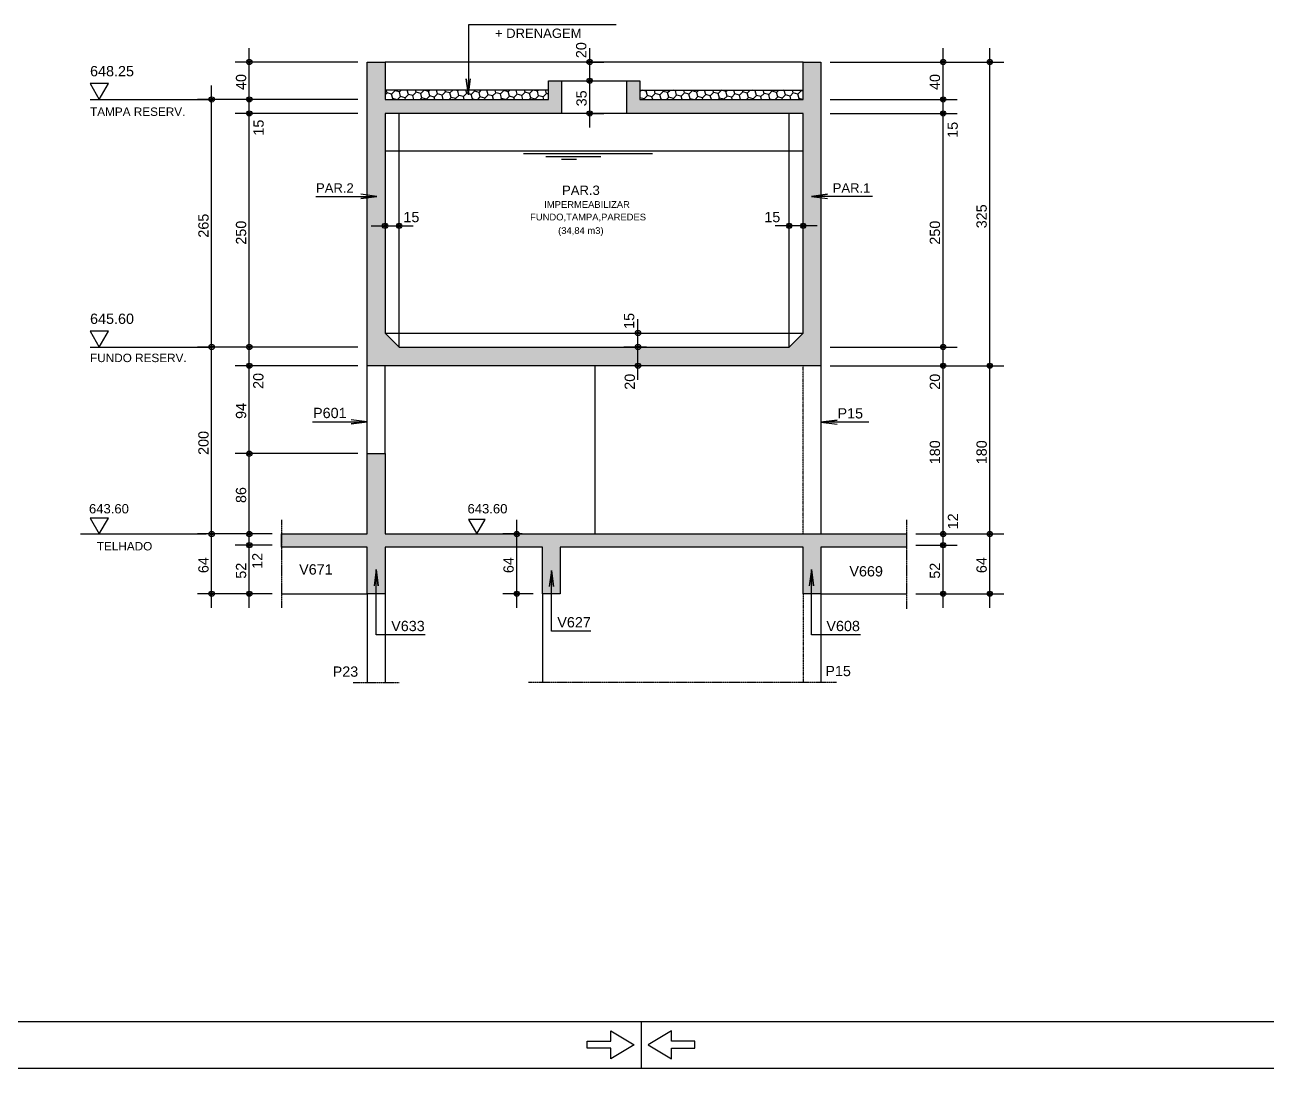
# Model space of a CAD drawing. Extents: x 0 to 5945, y 0 to 4205.
# Drawn here: x 2511 to 3840, y 0 to 1117 of the extents above; entities that cross this region are included whole.
import ezdxf

# ---------------------------------------------------------------- set-up
doc = ezdxf.new("R2010")
doc.units = 0
doc.header["$MEASUREMENT"] = 0
for name, pattern in [('ESTILO_TQS_0002', [0.4, 0.1, -0.3]), ('ESTILO_TQS_0006', [0.3, 0.2, -0.1]), ('ESTILO_TQS_0007', [2.1, 1.5, -0.2, 0.2, -0.2])]:
    doc.linetypes.add(name, pattern=pattern)
for name, color, linetype in [('MTH-179', 1, 'CONTINUOUS'), ('MTH-18', 1, 'CONTINUOUS'), ('MTH-224', 4, 'CONTINUOUS'), ('MTH-230', 1, 'CONTINUOUS'), ('MTH-COTAS7', 31, 'CONTINUOUS'), ('MTH-EIXO-217', 8, 'CONTINUOUS'), ('MTH-FACE-VIGA', 7, 'CONTINUOUS'), ('MTH-LINHA-CORTE', 5, 'CONTINUOUS'), ('MTH-LINHAS-GERAIS', 7, 'CONTINUOUS'), ('MTH-MARGEM', 5, 'CONTINUOUS'), ('MTH-SIMB_COTA', 3, 'CONTINUOUS'), ('MTH-SOMBRA21', 150, 'CONTINUOUS'), ('MTH-TIT2-PILAR', 5, 'CONTINUOUS'), ('MTH-TXT', 4, 'CONTINUOUS'), ('MTH-TXT-NOTAS', 3, 'CONTINUOUS'), ('MTH-VIGA-INVERTIDA', 7, 'ESTILO_TQS_0002')]:
    doc.layers.add(name, color=color, linetype=linetype)
doc.styles.add('TQS_ARIAL', font='arial.ttf')

msp = doc.modelspace()

# ---------------------------------------------------------------- linework, layer by layer
at = {"layer": 'MTH-179', "linetype": 'Continuous'}
for p, q in [((3170.00051, 49.998241), (3170.00051, -0.001759)), ((0.00051, -0.001759), (5945.00051, -0.001759))]:
    msp.add_line(p, q, dxfattribs=at)
for points in [[(3162.499778, 24.998241), (3137.499778, 9.998241), (3137.499778, 21.248241), (3112.499778, 21.248241), (3112.499778, 28.748241), (3137.499778, 28.748241), (3137.499778, 39.998241), (3162.499778, 24.998241)], [(3177.499778, 24.998241), (3202.499778, 9.998241), (3202.499778, 21.248241), (3227.499778, 21.248241), (3227.499778, 28.748241), (3202.499778, 28.748241), (3202.499778, 39.998241), (3177.499778, 24.998241)]]:
    msp.add_lwpolyline(points, dxfattribs=at)
at = {"layer": 'MTH-18', "linetype": 'Continuous'}
for p, q in [((3070.802424, 1046.675705), (2896.053041, 1046.675705)), ((2896.053041, 1041.653208), (2898.151908, 1043.752075)), ((2898.151892, 1043.752078), (2897.368509, 1046.675705)), ((2902.981526, 1042.457968), (2898.151897, 1043.752063)), ((2904.275617, 1037.628354), (2902.981522, 1042.457983)), ((2902.981537, 1042.45798), (2906.517071, 1045.993513)), ((2903.322987, 1036.675705), (2904.275632, 1037.62835)), ((2907.830899, 1036.675705), (2904.275621, 1037.628339)), ((2906.517055, 1045.993517), (2906.334264, 1046.675705)), ((2911.346689, 1044.699406), (2906.51706, 1045.993502)), ((2909.446711, 1036.675705), (2912.640795, 1039.869789)), ((2912.64078, 1039.869793), (2911.346685, 1044.699422)), ((2911.3467, 1044.699418), (2913.322987, 1046.675705)), ((2917.470414, 1038.575682), (2912.640785, 1039.869777)), ((2917.97951, 1036.675705), (2917.470409, 1038.575697)), ((2917.470425, 1038.575694), (2921.005958, 1042.111228)), ((2921.005943, 1042.111231), (2919.782896, 1046.675705)), ((2925.835577, 1040.817121), (2921.005948, 1042.111216)), ((2926.945265, 1036.675705), (2925.835572, 1040.817136)), ((2925.835588, 1040.817133), (2929.371121, 1044.352666)), ((2929.371106, 1044.35267), (2928.74865, 1046.675705)), ((2934.20074, 1043.058559), (2929.371111, 1044.352655)), ((2933.941609, 1036.675705), (2935.494846, 1038.228942)), ((2935.49483, 1038.228946), (2934.200735, 1043.058575)), ((2934.200751, 1043.058571), (2937.736285, 1046.594105)), ((2940.324464, 1036.934835), (2935.494835, 1038.22893)), ((2937.736269, 1046.594109), (2937.714405, 1046.675705)), ((2942.565903, 1045.299998), (2937.736274, 1046.594093)), ((2940.324475, 1036.934847), (2943.860009, 1040.470381)), ((2943.859993, 1040.470384), (2942.565898, 1045.300013)), ((2942.565914, 1045.30001), (2943.941609, 1046.675705)), ((2948.689627, 1039.176274), (2943.859998, 1040.470369)), ((2949.359652, 1036.675705), (2948.689622, 1039.176289)), ((2948.689638, 1039.176286), (2952.225172, 1042.71182)), ((2952.225156, 1042.711823), (2951.163037, 1046.675705)), ((2957.05479, 1041.417712), (2952.225161, 1042.711808)), ((2958.325406, 1036.675705), (2957.054785, 1041.417728)), ((2957.054801, 1041.417724), (2960.590335, 1044.953258)), ((2960.590319, 1044.953262), (2960.128792, 1046.675705)), ((2965.419953, 1043.659151), (2960.590324, 1044.953246)), ((2964.56023, 1036.675705), (2966.714059, 1038.829534)), ((2966.714043, 1038.829537), (2965.419948, 1043.659166)), ((2965.419964, 1043.659163), (2968.436506, 1046.675705)), ((2971.543678, 1037.535427), (2966.714048, 1038.829522)), ((2973.785116, 1045.90059), (2970.892347, 1046.675705)), ((2971.774038, 1036.675705), (2971.543673, 1037.535442)), ((2971.543688, 1037.535439), (2975.079222, 1041.070973)), ((2975.079206, 1041.070976), (2973.785111, 1045.900605)), ((2973.785127, 1045.900602), (2974.56023, 1046.675705)), ((2979.908841, 1039.776865), (2975.079211, 1041.070961)), ((2980.739793, 1036.675705), (2979.908836, 1039.776881)), ((2979.908851, 1039.776877), (2983.444385, 1043.312411)), ((2983.444369, 1043.312415), (2982.543179, 1046.675705)), ((2988.274004, 1042.018304), (2983.444374, 1043.312399)), ((2989.568094, 1037.18869), (2988.273999, 1042.018319)), ((2988.274014, 1042.018316), (2991.809548, 1045.55385)), ((2989.055127, 1036.675705), (2989.56811, 1037.188687)), ((2991.482529, 1036.675705), (2989.568099, 1037.188675)), ((2991.809532, 1045.553853), (2991.508933, 1046.675705)), ((2996.639167, 1044.259743), (2991.809538, 1045.553838)), ((2995.178852, 1036.675705), (2997.933273, 1039.430126)), ((2997.933257, 1039.430129), (2996.639162, 1044.259758)), ((2996.639177, 1044.259755), (2999.055127, 1046.675705)), ((3002.762891, 1038.136018), (2997.933262, 1039.430114)), ((3003.15418, 1036.675705), (3002.762886, 1038.136034)), ((3002.762902, 1038.13603), (3006.298436, 1041.671564)), ((3005.00433, 1046.501181), (3004.352999, 1046.675705)), ((3006.29842, 1041.671568), (3005.004325, 1046.501197)), ((3005.00434, 1046.501193), (3005.178852, 1046.675705)), ((3011.128054, 1040.377457), (3006.298425, 1041.671552)), ((3012.119934, 1036.675705), (3011.128049, 1040.377472)), ((3011.128065, 1040.377469), (3014.663599, 1043.913003)), ((3014.663583, 1043.913006), (3013.92332, 1046.675705)), ((3019.493217, 1042.618896), (3014.663588, 1043.912991)), ((3020.787307, 1037.789282), (3019.493212, 1042.618911)), ((3019.493228, 1042.618908), (3023.028762, 1046.154442)), ((3019.673749, 1036.675705), (3020.787323, 1037.789279)), ((3024.943181, 1036.675705), (3020.787312, 1037.789267)), ((3023.028746, 1046.154445), (3022.889075, 1046.675705)), ((3027.85838, 1044.860334), (3023.028751, 1046.15443)), ((3025.797473, 1036.675705), (3029.152486, 1040.030717)), ((3029.15247, 1040.030721), (3027.858375, 1044.86035)), ((3027.858391, 1044.860347), (3029.673749, 1046.675705)), ((3033.982104, 1038.73661), (3029.152475, 1040.030705)), ((3034.534321, 1036.675705), (3033.982099, 1038.736625)), ((3033.982115, 1038.736622), (3037.517649, 1042.272156)), ((3037.517633, 1042.272159), (3036.337707, 1046.675705)), ((3042.347267, 1040.978049), (3037.517638, 1042.272144)), ((3043.500076, 1036.675705), (3042.347262, 1040.978064)), ((3042.347278, 1040.978061), (3045.882812, 1044.513595)), ((3045.882796, 1044.513598), (3045.303461, 1046.675705)), ((3050.712431, 1043.219487), (3045.882801, 1044.513583)), ((3050.292371, 1036.675705), (3052.006536, 1038.38987)), ((3052.00652, 1038.389874), (3050.712425, 1043.219503)), ((3050.712441, 1043.2195), (3054.168646, 1046.675705)), ((3056.836155, 1037.095763), (3052.006526, 1038.389858)), ((3059.077594, 1045.460926), (3054.543977, 1046.675705)), ((3056.948708, 1036.675705), (3056.83615, 1037.095778)), ((3056.836166, 1037.095775), (3060.371699, 1040.631309)), ((3060.371683, 1040.631312), (3059.077588, 1045.460941)), ((3059.077604, 1045.460938), (3060.292371, 1046.675705)), ((3065.201318, 1039.337202), (3060.371689, 1040.631297)), ((3065.914463, 1036.675705), (3065.201313, 1039.337217)), ((3065.201329, 1039.337214), (3068.736862, 1042.872748)), ((3068.736846, 1042.872751), (3067.717848, 1046.675705)), ((3070.802424, 1042.319267), (3068.736852, 1042.872736)), ((3070.802424, 1037.83639), (3070.802424, 1037.83639)), ((3168.802424, 1044.95872), (3170.519409, 1046.675705)), ((3168.802424, 1046.675705), (3343.551768, 1046.675705)), ((3168.802424, 1038.834995), (3168.802424, 1038.834995)), ((3173.347846, 1037.256691), (3168.802424, 1038.474633)), ((3175.589284, 1045.621854), (3171.656259, 1046.675705)), ((3173.503519, 1036.675705), (3173.34784, 1037.256706)), ((3173.347856, 1037.256704), (3176.88339, 1040.792237)), ((3176.883374, 1040.79224), (3175.589279, 1045.621869)), ((3175.589295, 1045.621867), (3176.643133, 1046.675705)), ((3181.713009, 1039.49813), (3176.88338, 1040.792225)), ((3182.469273, 1036.675705), (3181.713003, 1039.498145)), ((3181.713019, 1039.498142), (3185.248553, 1043.033676)), ((3185.248537, 1043.033679), (3184.272659, 1046.675705)), ((3190.078172, 1041.739568), (3185.248543, 1043.033663)), ((3191.372261, 1036.909954), (3190.078166, 1041.739584)), ((3190.078182, 1041.739581), (3193.613716, 1045.275115)), ((3193.6137, 1045.275117), (3193.238414, 1046.675705)), ((3198.443335, 1043.981007), (3193.613706, 1045.275102)), ((3197.261755, 1036.675705), (3199.73744, 1039.151391)), ((3199.737424, 1039.151393), (3198.443329, 1043.981022)), ((3198.443345, 1043.98102), (3201.13803, 1046.675705)), ((3204.567059, 1037.857283), (3199.73743, 1039.151378)), ((3204.88366, 1036.675705), (3204.567053, 1037.857298)), ((3204.56707, 1037.857295), (3208.102603, 1041.392829)), ((3206.808498, 1046.222446), (3205.116911, 1046.675705)), ((3208.102587, 1041.392832), (3206.808492, 1046.222461)), ((3206.808508, 1046.222458), (3207.261755, 1046.675705)), ((3212.932222, 1040.098721), (3208.102593, 1041.392816)), ((3213.849415, 1036.675705), (3212.932216, 1040.098737)), ((3212.932233, 1040.098734), (3216.467766, 1043.634268)), ((3216.46775, 1043.63427), (3215.6528, 1046.675705)), ((3221.297385, 1042.34016), (3216.467756, 1043.634255)), ((3222.591474, 1037.510546), (3221.297379, 1042.340175)), ((3221.297396, 1042.340173), (3224.832929, 1045.875707)), ((3221.756652, 1036.675705), (3222.591491, 1037.510544)), ((3225.707093, 1036.675705), (3222.59148, 1037.510531)), ((3224.832913, 1045.875709), (3224.618555, 1046.675705)), ((3229.662548, 1044.581599), (3224.832919, 1045.875694)), ((3227.880376, 1036.675705), (3230.956654, 1039.751982)), ((3230.956637, 1039.751985), (3229.662542, 1044.581614)), ((3229.662559, 1044.581611), (3231.756652, 1046.675705)), ((3235.786273, 1038.457874), (3230.956643, 1039.751969)), ((3236.263802, 1036.675705), (3235.786267, 1038.45789)), ((3235.786283, 1038.457887), (3239.321817, 1041.993421)), ((3239.3218, 1041.993423), (3238.067187, 1046.675705)), ((3244.151436, 1040.699313), (3239.321807, 1041.993408)), ((3245.229556, 1036.675705), (3244.15143, 1040.699328)), ((3244.151446, 1040.699326), (3247.68698, 1044.23486)), ((3247.686963, 1044.234862), (3247.032942, 1046.675705)), ((3252.516599, 1042.940752), (3247.68697, 1044.234847)), ((3252.375274, 1036.675705), (3253.810704, 1038.111135)), ((3253.810688, 1038.111138), (3252.516593, 1042.940767)), ((3252.516609, 1042.940764), (3256.052143, 1046.476298)), ((3258.640323, 1036.817027), (3253.810694, 1038.111122)), ((3256.052126, 1046.476301), (3255.998696, 1046.675705)), ((3260.881762, 1045.18219), (3256.052133, 1046.476285)), ((3258.640333, 1036.81704), (3262.175867, 1040.352574)), ((3262.175851, 1040.352576), (3260.881756, 1045.182206)), ((3260.881772, 1045.182203), (3262.375274, 1046.675705)), ((3267.005486, 1039.058466), (3262.175857, 1040.352561)), ((3267.643943, 1036.675705), (3267.00548, 1039.058481)), ((3267.005496, 1039.058479), (3270.54103, 1042.594013)), ((3270.541014, 1042.594015), (3269.447328, 1046.675705)), ((3275.370649, 1041.299904), (3270.54102, 1042.594)), ((3276.609698, 1036.675705), (3275.370643, 1041.29992)), ((3275.370659, 1041.299917), (3278.906193, 1044.835451)), ((3278.906177, 1044.835454), (3278.413083, 1046.675705)), ((3283.735812, 1043.541343), (3278.906183, 1044.835438)), ((3282.993895, 1036.675705), (3285.029918, 1038.711727)), ((3285.029901, 1038.711729), (3283.735806, 1043.541359)), ((3283.735822, 1043.541356), (3286.870171, 1046.675705)), ((3289.859536, 1037.417619), (3285.029907, 1038.711714)), ((3292.100975, 1045.782782), (3288.768541, 1046.675705)), ((3290.05833, 1036.675705), (3289.85953, 1037.417634)), ((3289.859547, 1037.417632), (3293.395081, 1040.953166)), ((3293.395064, 1040.953168), (3292.100969, 1045.782797)), ((3292.100985, 1045.782795), (3292.993895, 1046.675705)), ((3298.2247, 1039.659057), (3293.39507, 1040.953153)), ((3299.024084, 1036.675705), (3298.224693, 1039.659073)), ((3298.22471, 1039.659071), (3301.760244, 1043.194604)), ((3301.760227, 1043.194607), (3300.82747, 1046.675705)), ((3306.589863, 1041.900496), (3301.760233, 1043.194591)), ((3307.883952, 1037.070882), (3306.589856, 1041.900512)), ((3306.589873, 1041.900509), (3310.125407, 1045.436043)), ((3307.488793, 1036.675705), (3307.883968, 1037.07088)), ((3309.358723, 1036.675705), (3307.883958, 1037.070867)), ((3310.12539, 1045.436045), (3309.793224, 1046.675705)), ((3314.955026, 1044.141935), (3310.125396, 1045.43603)), ((3313.612517, 1036.675705), (3316.249131, 1039.312319)), ((3316.249115, 1039.312321), (3314.955019, 1044.14195)), ((3314.955036, 1044.141948), (3317.488793, 1046.675705)), ((3321.07875, 1038.01821), (3316.249121, 1039.312306)), ((3321.438471, 1036.675705), (3321.078744, 1038.018226)), ((3321.07876, 1038.018224), (3324.614294, 1041.553758)), ((3323.320189, 1046.383373), (3322.229193, 1046.675705)), ((3324.614278, 1041.55376), (3323.320182, 1046.383389)), ((3323.320199, 1046.383387), (3323.612517, 1046.675705)), ((3329.443913, 1040.259649), (3324.614284, 1041.553744)), ((3330.404226, 1036.675705), (3329.443907, 1040.259664)), ((3329.443923, 1040.259662), (3332.979457, 1043.795196)), ((3332.979441, 1043.795198), (3332.207611, 1046.675705)), ((3337.809076, 1042.501088), (3332.979447, 1043.795183)), ((3339.103165, 1037.671474), (3337.80907, 1042.501103)), ((3337.809086, 1042.501101), (3341.34462, 1046.036635)), ((3338.107414, 1036.675705), (3339.103181, 1037.671472)), ((3342.819375, 1036.675705), (3339.103171, 1037.671459)), ((3341.344604, 1046.036637), (3341.173366, 1046.675705)), ((3343.551768, 1045.445215), (3341.34461, 1046.036622)), ((3343.551768, 1040.962338), (3343.551768, 1040.962338)), ((2897.199263, 1036.675705), (2897.199263, 1036.675705)), ((2915.570436, 1036.675705), (2915.570436, 1036.675705)), ((2921.69416, 1036.675705), (2921.69416, 1036.675705)), ((2924.561225, 1036.675705), (2924.561225, 1036.675705)), ((2927.817884, 1036.675705), (2927.817884, 1036.675705)), ((2940.065333, 1036.675705), (2940.065333, 1036.675705)), ((2940.393897, 1036.675705), (2940.324459, 1036.93485)), ((2941.291551, 1036.675705), (2941.291551, 1036.675705)), ((2946.189057, 1036.675705), (2946.189057, 1036.675705)), ((2952.312782, 1036.675705), (2952.312782, 1036.675705)), ((2958.021877, 1036.675705), (2958.021877, 1036.675705)), ((2958.436506, 1036.675705), (2958.436506, 1036.675705)), ((2970.683955, 1036.675705), (2970.683955, 1036.675705)), ((2974.752203, 1036.675705), (2974.752203, 1036.675705)), ((2976.807679, 1036.675705), (2976.807679, 1036.675705)), ((2982.931403, 1036.675705), (2982.931403, 1036.675705)), ((3001.302576, 1036.675705), (3001.302576, 1036.675705)), ((3007.4263, 1036.675705), (3007.4263, 1036.675705)), ((3008.212855, 1036.675705), (3008.212855, 1036.675705)), ((3013.550025, 1036.675705), (3013.550025, 1036.675705)), ((3031.921198, 1036.675705), (3031.921198, 1036.675705)), ((3038.044922, 1036.675705), (3038.044922, 1036.675705)), ((3041.673507, 1036.675705), (3041.673507, 1036.675705)), ((3044.168646, 1036.675705), (3044.168646, 1036.675705)), ((3056.416095, 1036.675705), (3056.416095, 1036.675705)), ((3058.403833, 1036.675705), (3058.403833, 1036.675705)), ((3062.539819, 1036.675705), (3062.539819, 1036.675705)), ((3068.663544, 1036.675705), (3068.663544, 1036.675705)), ((3172.766857, 1036.675705), (3172.766857, 1036.675705)), ((3175.516115, 1036.675705), (3175.516115, 1036.675705)), ((3178.890582, 1036.675705), (3178.890582, 1036.675705)), ((3185.014306, 1036.675705), (3185.014306, 1036.675705)), ((3191.13803, 1036.675705), (3191.372277, 1036.909952)), ((3192.246441, 1036.675705), (3191.372267, 1036.909939)), ((3203.385479, 1036.675705), (3203.385479, 1036.675705)), ((3208.976767, 1036.675705), (3208.976767, 1036.675705)), ((3209.509203, 1036.675705), (3209.509203, 1036.675705)), ((3215.632928, 1036.675705), (3215.632928, 1036.675705)), ((3234.004101, 1036.675705), (3234.004101, 1036.675705)), ((3240.127825, 1036.675705), (3240.127825, 1036.675705)), ((3242.437419, 1036.675705), (3242.437419, 1036.675705)), ((3246.251549, 1036.675705), (3246.251549, 1036.675705)), ((3258.498998, 1036.675705), (3258.498998, 1036.675705)), ((3258.678188, 1036.675705), (3258.640317, 1036.817043)), ((3259.167745, 1036.675705), (3259.167745, 1036.675705)), ((3264.622722, 1036.675705), (3264.622722, 1036.675705)), ((3270.746447, 1036.675705), (3270.746447, 1036.675705)), ((3275.898071, 1036.675705), (3275.898071, 1036.675705)), ((3276.870171, 1036.675705), (3276.870171, 1036.675705)), ((3289.11762, 1036.675705), (3289.11762, 1036.675705)), ((3292.628397, 1036.675705), (3292.628397, 1036.675705)), ((3295.241344, 1036.675705), (3295.241344, 1036.675705)), ((3301.365068, 1036.675705), (3301.365068, 1036.675705)), ((3319.736241, 1036.675705), (3319.736241, 1036.675705)), ((3325.859966, 1036.675705), (3325.859966, 1036.675705)), ((3326.089049, 1036.675705), (3326.089049, 1036.675705)), ((3331.98369, 1036.675705), (3331.98369, 1036.675705))]:
    msp.add_line(p, q, dxfattribs=at)
at = {"layer": 'MTH-224', "linetype": 'Continuous'}
for points in [[(2580.331342, 1053.674005), (2590.14579, 1036.675705), (2599.959262, 1053.674005), (2580.331342, 1053.674005)], [(2580.331342, 788.674005), (2590.14579, 771.675705), (2599.959262, 788.674005), (2580.331342, 788.674005)], [(2580.331342, 588.674005), (2590.14579, 571.675705), (2599.959262, 588.674005), (2580.331342, 588.674005)], [(2985.446433, 586.974175), (2994.279437, 571.675705), (3003.111561, 586.974175), (2985.446433, 586.974175)]]:
    msp.add_lwpolyline(points, dxfattribs=at)
at = {"layer": 'MTH-230', "linetype": 'Continuous'}
for p, q in [((2911.053041, 771.675705), (2911.053041, 1021.675705)), ((3328.551768, 771.675705), (3328.551768, 1021.675705)), ((2896.053041, 981.675705), (3343.551768, 981.675705)), ((3044.140678, 978.675705), (3182.170768, 978.675705)), ((3068.145155, 975.675705), (3126.957689, 975.675705)), ((3084.771904, 972.675705), (3100.93983, 972.675705)), ((2896.053041, 786.675705), (3343.551768, 786.675705))]:
    msp.add_line(p, q, dxfattribs=at)
at = {"layer": 'MTH-COTAS7', "linetype": 'Continuous'}
for p, q in [((2750.698204, 1021.675705), (2750.698204, 1091.675705)), ((3115.090753, 1041.675705), (3115.090753, 1091.675705)), ((3493.290331, 1021.675705), (3493.290331, 1091.675705)), ((3543.290331, 736.675705), (3543.290331, 1091.675705)), ((2867.053041, 1076.675705), (2735.698204, 1076.675705)), ((3111.285979, 1076.675705), (3130.090753, 1076.675705)), ((3115.090753, 1006.675705), (3115.090753, 1071.675705)), ((3372.551768, 1076.675705), (3508.290331, 1076.675705)), ((3382.551768, 1076.675705), (3558.290331, 1076.675705)), ((2710.459371, 756.675705), (2710.459371, 1051.675705)), ((2750.698204, 1006.675705), (2750.698204, 1051.675705)), ((3118.15913, 1056.675705), (3130.090753, 1056.675705)), ((3118.15913, 1056.675705), (3130.090753, 1056.675705)), ((3493.290331, 1006.675705), (3493.290331, 1051.675705)), ((2580.331342, 1036.675705), (2710.459371, 1036.675705)), ((2857.053041, 1036.675705), (2695.459371, 1036.675705)), ((2867.053041, 1036.675705), (2735.698204, 1036.675705)), ((2867.053041, 1036.675705), (2735.698204, 1036.675705)), ((2750.698204, 756.675705), (2750.698204, 1036.675705)), ((3372.551768, 1036.675705), (3508.290331, 1036.675705)), ((3372.551768, 1036.675705), (3508.290331, 1036.675705)), ((3493.290331, 756.675705), (3493.290331, 1036.675705)), ((2867.053041, 1021.675705), (2735.698204, 1021.675705)), ((2867.053041, 1021.675705), (2735.698204, 1021.675705)), ((3116.310697, 1021.675705), (3130.090753, 1021.675705)), ((3372.551768, 1021.675705), (3508.290331, 1021.675705)), ((3372.551768, 1021.675705), (3508.290331, 1021.675705)), ((2881.053041, 901.433577), (2926.053041, 901.433577)), ((3358.551768, 901.433577), (3313.551768, 901.433577)), ((3166.733458, 756.675705), (3166.733458, 801.675705)), ((2710.459371, 556.675705), (2710.459371, 786.675705)), ((2750.698204, 736.675705), (2750.698204, 786.675705)), ((3166.733458, 736.675705), (3166.733458, 786.675705)), ((3493.290331, 736.675705), (3493.290331, 786.675705)), ((2580.331342, 771.675705), (2710.459371, 771.675705)), ((2857.053041, 771.675705), (2695.459371, 771.675705)), ((2857.053041, 771.675705), (2695.459371, 771.675705)), ((2867.053041, 771.675705), (2735.698204, 771.675705)), ((2867.053041, 771.675705), (2735.698204, 771.675705)), ((3175.882014, 771.675705), (3151.733458, 771.675705)), ((3372.551768, 771.675705), (3508.290331, 771.675705)), ((3372.551768, 771.675705), (3508.290331, 771.675705)), ((2750.698204, 642.675705), (2750.698204, 766.675705)), ((3493.290331, 556.675705), (3493.290331, 766.675705)), ((3543.290331, 556.675705), (3543.290331, 766.675705)), ((2867.053041, 751.675705), (2735.698204, 751.675705)), ((2867.053041, 751.675705), (2735.698204, 751.675705)), ((3189.340437, 751.675705), (3151.733458, 751.675705)), ((3372.551768, 751.675705), (3508.290331, 751.675705)), ((3382.551768, 751.675705), (3508.290331, 751.675705)), ((3382.551768, 751.675705), (3558.290331, 751.675705)), ((3382.551768, 751.675705), (3558.290331, 751.675705)), ((2750.698204, 556.675705), (2750.698204, 672.675705)), ((2867.053034, 657.675705), (2735.698204, 657.675705)), ((2857.053034, 657.675705), (2735.698204, 657.675705)), ((2710.459371, 492.675705), (2710.459371, 586.675705)), ((2750.698204, 544.675705), (2750.698204, 586.675705)), ((3036.996559, 492.675705), (3036.996559, 586.675705)), ((3493.290331, 544.675705), (3493.290331, 586.675705)), ((3543.290331, 492.675705), (3543.290331, 586.675705)), ((2750.698204, 492.675705), (2750.698204, 574.675705)), ((3493.290331, 492.675705), (3493.290331, 574.675705)), ((2569.975287, 571.675705), (2704.539606, 571.675705)), ((2775.366371, 571.675705), (2695.459371, 571.675705)), ((2775.366371, 571.675705), (2695.459371, 571.675705)), ((2775.366371, 571.675705), (2735.698204, 571.675705)), ((2775.366371, 571.675705), (2735.698204, 571.675705)), ((2775.366371, 559.675705), (2735.698204, 559.675705)), ((2775.366371, 559.675705), (2735.698204, 559.675705)), ((3042.608539, 571.675705), (3021.996559, 571.675705)), ((3464.238439, 571.675705), (3558.290331, 571.675705)), ((3464.238439, 559.675705), (3508.290331, 559.675705)), ((3464.238439, 559.675705), (3508.290331, 559.675705)), ((3474.238439, 571.675705), (3508.290331, 571.675705)), ((3474.238439, 571.675705), (3558.290331, 571.675705)), ((3474.238439, 571.675705), (3508.290331, 571.675705)), ((2775.366371, 507.675705), (2695.459371, 507.675705)), ((2775.366371, 507.675705), (2735.698204, 507.675705)), ((3054.551761, 507.675705), (3021.996559, 507.675705)), ((3464.238439, 507.675705), (3508.290331, 507.675705)), ((3464.238439, 507.675705), (3558.290331, 507.675705))]:
    msp.add_line(p, q, dxfattribs=at)
for points in [[(3143.553643, 1116.514376), (2985.175474, 1116.514376), (2985.175474, 1041.456752), (2982.891266, 1058.807037), (2985.175474, 1041.456752), (2987.459682, 1058.807037)], [(2821.864552, 932.958684), (2887.319007, 932.958684), (2869.968721, 930.674476), (2887.319007, 932.958684), (2869.968721, 935.242892)], [(3417.740258, 932.958684), (3352.285803, 932.958684), (3369.636088, 935.242892), (3352.285803, 932.958684), (3369.636088, 930.674476)], [(2818.323639, 691.675705), (2877.053041, 691.675705), (2859.702756, 689.391496), (2877.053041, 691.675705), (2859.702756, 693.959913)], [(3413.945176, 691.288542), (3362.551768, 691.288542), (3379.902054, 693.57275), (3362.551768, 691.288542), (3379.902054, 689.004334)], [(2938.983447, 463.675705), (2886.553041, 463.675705), (2886.553041, 533.474131), (2888.837249, 516.123846), (2886.553041, 533.474131), (2884.268833, 516.123846)], [(3116.284041, 467.675705), (3074.051761, 467.675705), (3074.051761, 532.675705), (3076.33597, 515.32542), (3074.051761, 532.675705), (3071.767553, 515.32542)], [(3404.72013, 463.675705), (3352.289724, 463.675705), (3352.289724, 533.474131), (3354.573933, 516.123846), (3352.289724, 533.474131), (3350.005516, 516.123846)]]:
    msp.add_lwpolyline(points, dxfattribs=at)
at = {"layer": 'MTH-EIXO-217', "linetype": 'ESTILO_TQS_0007'}
for p, q in [((2785.366371, 586.675705), (2785.366371, 492.675705)), ((3454.238439, 586.675705), (3454.238439, 491.675705)), ((2862.053041, 412.635167), (2911.052569, 412.635167)), ((3379.088812, 412.635167), (3049.551761, 412.635167))]:
    msp.add_line(p, q, dxfattribs=at)
at = {"layer": 'MTH-FACE-VIGA', "linetype": 'Continuous'}
for p, q in [((3084.802424, 1056.675705), (3154.802424, 1056.675705)), ((3154.802424, 1021.675705), (3084.802424, 1021.675705)), ((3121.051774, 571.675705), (3121.051774, 751.675705)), ((3362.551768, 751.675705), (3362.551768, 571.675705)), ((2785.366371, 507.675705), (2877.053041, 507.675705)), ((2877.053041, 507.675705), (2877.053041, 412.635167)), ((2896.052569, 507.675705), (2896.052569, 412.635167)), ((3064.551761, 507.675705), (3064.551761, 412.635167)), ((3362.551768, 507.675705), (3454.238439, 507.675705)), ((3362.551768, 507.675705), (3362.551768, 412.635167))]:
    msp.add_line(p, q, dxfattribs=at)
at = {"layer": 'MTH-LINHA-CORTE', "linetype": 'Continuous'}
for points in [[(3343.551768, 1036.675705), (3343.551768, 1076.675705), (3362.551768, 1076.675705), (3362.551768, 751.675705), (2877.053041, 751.675705), (2877.053041, 1076.675705), (2896.053041, 1076.675705), (2896.053041, 1036.675705), (3070.802424, 1036.675705), (3070.802424, 1056.675705), (3084.802424, 1056.675705), (3084.802424, 1021.675705), (2896.053041, 1021.675705), (2896.053041, 786.675705), (2911.053041, 771.675705), (3328.551768, 771.675705), (3343.551768, 786.675705), (3343.551768, 1021.675705), (3154.802424, 1021.675705), (3154.802424, 1056.675705), (3168.802424, 1056.675705), (3168.802424, 1036.675705), (3343.551768, 1036.675705)], [(3362.551768, 557.675705), (3362.551768, 507.675705), (3343.551768, 507.675705), (3343.551765, 557.675705), (3083.551761, 557.675705), (3083.551761, 507.675705), (3064.551761, 507.675705), (3064.551761, 557.675705), (2896.053041, 557.675705), (2896.053041, 507.675705), (2877.053513, 507.675705), (2877.053513, 557.675705), (2785.366371, 557.675705), (2785.366371, 571.675705), (2877.053034, 571.675705), (2877.053034, 657.675705), (2896.053034, 657.675705), (2896.053034, 571.675705), (3454.238439, 571.675705), (3454.238439, 557.675705), (3362.551768, 557.675705)]]:
    msp.add_lwpolyline(points, dxfattribs=at)
at = {"layer": 'MTH-LINHAS-GERAIS', "linetype": 'Continuous'}
for p, q in [((3343.551768, 1076.675705), (2896.053041, 1076.675705)), ((2877.053041, 657.675705), (2877.053041, 751.675705)), ((2896.053041, 657.675705), (2896.053041, 751.675705))]:
    msp.add_line(p, q, dxfattribs=at)
at = {"layer": 'MTH-MARGEM', "linetype": 'Continuous'}
msp.add_line((175.00051, 49.998241), (5895.00051, 49.998241), dxfattribs=at)
at = {"layer": 'MTH-SIMB_COTA', "linetype": 'Continuous'}
for centre, radius in [((2750.698204, 1076.675705), 2.8), ((2750.698204, 1076.675705), 1.4), ((3115.090753, 1076.675705), 2.8), ((3115.090753, 1076.675705), 1.4), ((3493.290331, 1076.675705), 2.8), ((3493.290331, 1076.675705), 1.4), ((3543.290331, 1076.675705), 2.8), ((3543.290331, 1076.675705), 1.4), ((3115.090753, 1056.675705), 2.8), ((3115.090753, 1056.675705), 2.8), ((3115.090753, 1056.675705), 1.4), ((3115.090753, 1056.675705), 1.4), ((2710.459371, 1036.675705), 2.8), ((2710.459371, 1036.675705), 1.4), ((2750.698204, 1036.675705), 2.8), ((2750.698204, 1036.675705), 2.8), ((2750.698204, 1036.675705), 1.4), ((2750.698204, 1036.675705), 1.4), ((3493.290331, 1036.675705), 2.8), ((3493.290331, 1036.675705), 2.8), ((3493.290331, 1036.675705), 1.4), ((3493.290331, 1036.675705), 1.4), ((2750.698204, 1021.675705), 2.8), ((2750.698204, 1021.675705), 2.8), ((3115.090753, 1021.675705), 2.8), ((3493.290331, 1021.675705), 2.8), ((3493.290331, 1021.675705), 2.8), ((2750.698204, 1021.675705), 1.4), ((2750.698204, 1021.675705), 1.4), ((3115.090753, 1021.675705), 1.4), ((3493.290331, 1021.675705), 1.4), ((3493.290331, 1021.675705), 1.4), ((2896.053041, 901.433577), 2.8), ((2911.053041, 901.433577), 2.8), ((3328.551768, 901.433577), 2.8), ((3343.551768, 901.433577), 2.8), ((2896.053041, 901.433577), 1.4), ((2911.053041, 901.433577), 1.4), ((3328.551768, 901.433577), 1.4), ((3343.551768, 901.433577), 1.4), ((3166.733458, 786.675705), 2.8), ((3166.733458, 786.675705), 1.4), ((2710.459371, 771.675705), 2.8), ((2710.459371, 771.675705), 2.8), ((2710.459371, 771.675705), 1.4), ((2710.459371, 771.675705), 1.4), ((2750.698204, 771.675705), 2.8), ((2750.698204, 771.675705), 2.8), ((2750.698204, 771.675705), 1.4), ((2750.698204, 771.675705), 1.4), ((3166.733458, 771.675705), 2.8), ((3166.733458, 771.675705), 2.8), ((3166.733458, 771.675705), 1.4), ((3166.733458, 771.675705), 1.4), ((3493.290331, 771.675705), 2.8), ((3493.290331, 771.675705), 2.8), ((3493.290331, 771.675705), 1.4), ((3493.290331, 771.675705), 1.4), ((2750.698204, 751.675705), 2.8), ((2750.698204, 751.675705), 2.8), ((2750.698204, 751.675705), 1.4), ((2750.698204, 751.675705), 1.4), ((3166.733458, 751.675705), 2.8), ((3166.733458, 751.675705), 1.4), ((3493.290331, 751.675705), 2.8), ((3493.290331, 751.675705), 2.8), ((3493.290331, 751.675705), 1.4), ((3493.290331, 751.675705), 1.4), ((3543.290331, 751.675705), 2.8), ((3543.290331, 751.675705), 2.8), ((3543.290331, 751.675705), 1.4), ((3543.290331, 751.675705), 1.4), ((2750.698204, 657.675705), 2.8), ((2750.698204, 657.675705), 2.8), ((2750.698204, 657.675705), 1.4), ((2750.698204, 657.675705), 1.4), ((2710.459371, 571.675705), 2.8), ((2710.459371, 571.675705), 2.8), ((2710.459371, 571.675705), 1.4), ((2710.459371, 571.675705), 1.4), ((2750.698204, 571.675705), 2.8), ((2750.698204, 571.675705), 2.8), ((2750.698204, 571.675705), 1.4), ((2750.698204, 571.675705), 1.4), ((3036.996559, 571.675705), 2.8), ((3036.996559, 571.675705), 1.4), ((3493.290331, 571.675705), 2.8), ((3493.290331, 571.675705), 2.8), ((3493.290331, 571.675705), 1.4), ((3493.290331, 571.675705), 1.4), ((3543.290331, 571.675705), 2.8), ((3543.290331, 571.675705), 2.8), ((3543.290331, 571.675705), 1.4), ((3543.290331, 571.675705), 1.4), ((2750.698204, 559.675705), 2.8), ((2750.698204, 559.675705), 2.8), ((2750.698204, 559.675705), 1.4), ((2750.698204, 559.675705), 1.4), ((3493.290331, 559.675705), 2.8), ((3493.290331, 559.675705), 2.8), ((3493.290331, 559.675705), 1.4), ((3493.290331, 559.675705), 1.4), ((2710.459371, 507.675705), 2.8), ((2710.459371, 507.675705), 1.4), ((2750.698204, 507.675705), 2.8), ((2750.698204, 507.675705), 1.4), ((3036.996559, 507.675705), 2.8), ((3036.996559, 507.675705), 1.4), ((3493.290331, 507.675705), 2.8), ((3493.290331, 507.675705), 1.4), ((3543.290331, 507.675705), 2.8), ((3543.290331, 507.675705), 1.4)]:
    msp.add_circle(centre, radius, dxfattribs=at)
at = {"layer": 'MTH-SOMBRA21', "linetype": 'Continuous'}
for points in [[(2896.053041, 1021.675705), (2896.053041, 786.675705), (2877.053041, 1076.675705)], [(2896.053041, 1021.675705), (2877.053041, 1076.675705), (2896.053041, 1076.675705)], [(2896.053041, 786.675705), (2877.053041, 751.675705), (2877.053041, 1076.675705)], [(2896.053041, 1021.675705), (2896.053041, 1076.675705), (2896.053041, 1036.675705)], [(3362.551768, 751.675705), (3343.551768, 1036.675705), (3362.551768, 1076.675705)], [(3343.551768, 1036.675705), (3343.551768, 1076.675705), (3362.551768, 1076.675705)], [(3070.802424, 1056.675705), (3084.802424, 1056.675705), (3070.802424, 1036.675705)], [(3084.802424, 1056.675705), (3084.802424, 1021.675705), (3070.802424, 1036.675705)], [(3154.802424, 1056.675705), (3168.802424, 1056.675705), (3154.802424, 1021.675705)], [(3168.802424, 1056.675705), (3168.802424, 1036.675705), (3154.802424, 1021.675705)], [(2896.053041, 1021.675705), (2896.053041, 1036.675705), (3070.802424, 1036.675705)], [(2896.053041, 1021.675705), (3070.802424, 1036.675705), (3084.802424, 1021.675705)], [(3154.802424, 1021.675705), (3168.802424, 1036.675705), (3343.551768, 1021.675705)], [(3168.802424, 1036.675705), (3343.551768, 1036.675705), (3343.551768, 1021.675705)], [(3362.551768, 751.675705), (3343.551768, 786.675705), (3343.551768, 1036.675705)], [(3343.551768, 1021.675705), (3343.551768, 1036.675705), (3343.551768, 786.675705)], [(2896.053041, 786.675705), (2911.053041, 771.675705), (2877.053041, 751.675705)], [(3362.551768, 751.675705), (3328.551768, 771.675705), (3343.551768, 786.675705)], [(3362.551768, 751.675705), (2877.053041, 751.675705), (2911.053041, 771.675705)], [(3362.551768, 751.675705), (2911.053041, 771.675705), (3328.551768, 771.675705)], [(2877.053034, 571.675705), (2896.053034, 657.675705), (2877.053513, 557.675705)], [(2877.053034, 571.675705), (2877.053034, 657.675705), (2896.053034, 657.675705)], [(2896.053034, 657.675705), (2877.053513, 507.675705), (2877.053513, 557.675705)], [(2896.053034, 657.675705), (2896.053034, 571.675705), (2877.053513, 507.675705)], [(2785.366371, 557.675705), (2785.366371, 571.675705), (2877.053513, 557.675705)], [(2785.366371, 571.675705), (2877.053034, 571.675705), (2877.053513, 557.675705)], [(2896.053034, 571.675705), (2896.053041, 507.675705), (2877.053513, 507.675705)], [(3454.238439, 571.675705), (2896.053041, 557.675705), (2896.053034, 571.675705)], [(2896.053041, 557.675705), (2896.053041, 507.675705), (2896.053034, 571.675705)], [(3064.551761, 557.675705), (2896.053041, 557.675705), (3454.238439, 571.675705)], [(3083.551761, 557.675705), (3064.551761, 557.675705), (3454.238439, 571.675705)], [(3454.238439, 571.675705), (3343.551765, 557.675705), (3083.551761, 557.675705)], [(3343.551765, 557.675705), (3454.238439, 571.675705), (3362.551768, 557.675705)], [(3454.238439, 571.675705), (3454.238439, 557.675705), (3362.551768, 557.675705)], [(3083.551761, 507.675705), (3064.551761, 507.675705), (3083.551761, 557.675705)], [(3064.551761, 507.675705), (3064.551761, 557.675705), (3083.551761, 557.675705)], [(3343.551768, 507.675705), (3343.551765, 557.675705), (3362.551768, 557.675705)], [(3362.551768, 507.675705), (3343.551768, 507.675705), (3362.551768, 557.675705)]]:
    msp.add_solid(points, dxfattribs=at)
at = {"layer": 'MTH-VIGA-INVERTIDA', "linetype": 'ESTILO_TQS_0006'}
for p, q in [((3343.551768, 571.675705), (3343.551768, 751.675705)), ((3343.551768, 507.675705), (3343.551768, 412.635167))]:
    msp.add_line(p, q, dxfattribs=at)

# ---------------------------------------------------------------- texts
at = {"layer": 'MTH-COTAS7', "linetype": 'Continuous', "style": 'TQS_ARIAL'}
for s, p in [('20', (3111.434568, 1080.879908)), ('40', (2747.398204, 1046.775705)), ('40', (3489.990331, 1046.775705)), ('35', (3111.790753, 1029.275705)), ('15', (2766.135257, 997.981363)), ('15', (3508.992555, 995.643614)), ('325', (3539.990331, 898.775705)), ('265', (2707.159371, 888.775705)), ('250', (2747.398204, 881.275705)), ('250', (3489.990331, 881.275705)), ('15', (3162.733696, 791.143707)), ('20', (2765.877612, 726.897475)), ('20', (3163.433458, 726.009042)), ('20', (3489.990331, 726.009042)), ('94', (2747.398204, 694.775705)), ('200', (2707.159371, 656.275705)), ('180', (3489.990331, 646.275705)), ('180', (3539.990331, 646.275705)), ('86', (2747.398204, 604.775705)), ('12', (3509.349022, 576.617292)), ('64', (2707.159371, 529.775705)), ('12', (2764.834125, 534.338645)), ('64', (3033.696559, 529.775705)), ('64', (3539.990331, 529.775705)), ('52', (2747.398204, 523.775705)), ('52', (3489.990331, 523.775705))]:
    msp.add_text(s, height=11, rotation=90, dxfattribs=at).set_placement(p)
for p in [(2915.667651, 905.30387), (3301.937158, 905.30387)]:
    msp.add_text('15', height=11, dxfattribs=at).set_placement(p)
at = {"layer": 'MTH-TIT2-PILAR', "linetype": 'Continuous', "style": 'TQS_ARIAL'}
for s, p in [('IMPERMEABILIZAR', (3066.424049, 920.627005)), ('FUNDO,TAMPA,PAREDES', (3051.281718, 907.228996)), ('(34,84 m3)', (3081.251821, 892.74079))]:
    msp.add_text(s, height=7.2, dxfattribs=at).set_placement(p)
at = {"layer": 'MTH-TXT', "linetype": 'Continuous', "style": 'TQS_ARIAL'}
for s, height, p in [('+ DRENAGEM', 10, (3013.59236, 1102.514376)), ('648.25', 11, (2580.331342, 1061.473518)), ('PAR.2', 10, (2822.152436, 936.958684)), ('PAR.3', 10, (3085.484437, 934.504113)), ('PAR.1', 10, (3375.121979, 936.958684)), ('645.60', 11, (2580.331342, 796.473518)), ('P601', 11, (2818.995559, 695.675705)), ('P15', 11, (3380.273257, 695.288542)), ('643.60', 10, (2579.164345, 593.675705)), ('643.60', 10, (2984.279437, 593.675705)), ('V671', 11, (2804.073995, 528.243578)), ('V669', 11, (3392.981788, 526.226896)), ('V633', 11, (2902.61802, 467.675705)), ('V627', 11, (3080.374465, 471.675705)), ('V608', 11, (3368.354703, 467.675705)), ('P23', 11, (2839.964786, 418.87272)), ('P15', 11, (3367.259716, 419.492412))]:
    msp.add_text(s, height=height, dxfattribs=at).set_placement(p)
at = {"layer": 'MTH-TXT-NOTAS', "linetype": 'Continuous', "style": 'TQS_ARIAL'}
for s, p in [('TAMPA RESERV.', (2580.331342, 1019.066626)), ('FUNDO RESERV.', (2580.331342, 755.593346)), ('TELHADO', (2587.539606, 554.066626))]:
    msp.add_text(s, height=9, dxfattribs=at).set_placement(p)

doc.saveas('drawing.dxf')
